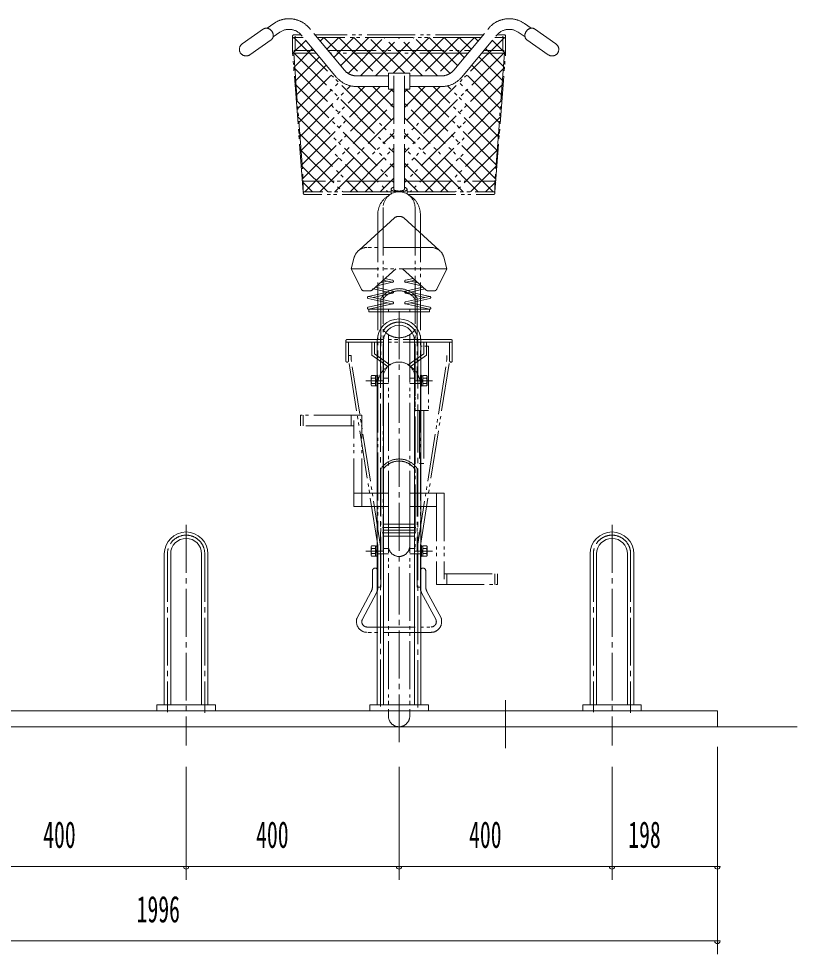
# Model space of a CAD drawing. Units: millimetres, scale not verified. Extents: x -5740 to 5740, y -4020 to 4020.
# Drawn here: x -4148 to -2685, y -453 to 1305 of the extents above; entities that cross this region are included whole.
import ezdxf
from ezdxf.enums import TextEntityAlignment as Align

# ---------------------------------------------------------------- set-up
doc = ezdxf.new("R2010")
doc.units = ezdxf.units.MM
doc.header["$LTSCALE"] = 10
doc.linetypes.add('CHAIN2', pattern=[12, 9, -1, 1, -1])
doc.linetypes.add('DOUBLE_CHAIN2', pattern=[12.8, 9, -1, 0.6, -0.6, 0.6, -1])
for name, color, linetype, lineweight in [('0-0_0', 2, 'DOUBLE_CHAIN2', 18), ('0-2_2_0_BOLD', 7, 'Continuous', 18), ('0-4_2_2_CENTER', 3, 'CHAIN2', 18), ('0-5_2_5_DIM', 3, 'Continuous', 18), ('0-6_2_6_HATCH', 6, 'Continuous', 18)]:
    doc.layers.add(name, color=color, linetype=linetype, lineweight=lineweight)
doc.styles.add('ＭＳ ゴシック', font='')
doc.styles.get('ＭＳ ゴシック').set_extended_font_data('MS Gothic')

# ---------------------------------------------------------------- blocks, each defined once
blk = doc.blocks.new('jrr')
at = {"layer": '0-6_2_6_HATCH', "linetype": 'DOUBLE_CHAIN2'}
for p, q in [((11352.23, 1859.01), (11364.96, 1867.88)), ((11848.29, 1859.01), (11835.55, 1867.88)), ((11345.7, 1857.51), (11305.61, 1829.6)), ((11363.65, 1842.6), (11376.39, 1851.46)), ((11415.99, 1846.73), (11402.76, 1846.73)), ((11482.34, 1767.3), (11416.56, 1846.07)), ((11497.69, 1780.12), (11431.91, 1858.89)), ((11758.45, 1846.73), (11442.07, 1846.73)), ((11702.82, 1780.12), (11768.6, 1858.89)), ((11718.17, 1767.3), (11783.95, 1846.07)), ((11797.76, 1846.73), (11784.52, 1846.73)), ((11836.86, 1842.6), (11824.12, 1851.46)), ((11854.81, 1857.51), (11894.9, 1829.6)), ((11319.9, 1809.09), (11359.98, 1836.99)), ((11400.26, 1814.39), (11400.26, 1844.23)), ((11400.26, 1839.72), (11402.27, 1841.73)), ((11400.29, 1811.47), (11424.9, 1836.08)), ((11402.27, 1841.73), (11590.26, 1653.74)), ((11420.18, 1841.73), (11402.76, 1841.73)), ((11405.26, 1844.23), (11405.26, 1816.89)), ((11754.27, 1841.73), (11446.24, 1841.73)), ((11451.97, 1834.87), (11458.83, 1841.73)), ((11458.83, 1841.73), (11531.22, 1769.34)), ((11477.71, 1804.04), (11515.4, 1841.73)), ((11490.58, 1788.63), (11543.69, 1841.73)), ((11504.41, 1774.17), (11571.97, 1841.73)), ((11515.4, 1841.73), (11582.79, 1774.34)), ((11527.87, 1769.34), (11600.26, 1841.73)), ((11611.07, 1774.34), (11543.69, 1841.73)), ((11556.16, 1769.34), (11628.54, 1841.73)), ((11644.36, 1769.34), (11571.97, 1841.73)), ((11672.64, 1769.34), (11600.26, 1841.73)), ((11656.82, 1841.73), (11610.26, 1795.16)), ((11685.11, 1841.73), (11617.72, 1774.34)), ((11696.1, 1774.17), (11628.54, 1841.73)), ((11709.93, 1788.63), (11656.82, 1841.73)), ((11741.68, 1841.73), (11669.29, 1769.34)), ((11722.8, 1804.04), (11685.11, 1841.73)), ((11748.54, 1834.87), (11741.68, 1841.73)), ((11800.22, 1811.47), (11775.61, 1836.08)), ((11797.76, 1841.73), (11780.33, 1841.73)), ((11795.26, 1844.23), (11795.26, 1816.89)), ((11800.26, 1814.39), (11800.26, 1844.23)), ((11880.61, 1809.09), (11840.53, 1836.99)), ((11400.26, 1815.46), (11590.26, 1625.46)), ((11420.26, 1551.59), (11400.26, 1811.89)), ((11445.1, 1811.89), (11400.26, 1811.89)), ((11402.31, 1785.2), (11437.77, 1820.67)), ((11402.47, 1811.89), (11420.26, 1571.75)), ((11402.76, 1816.89), (11440.92, 1816.89)), ((11466.98, 1816.89), (11733.53, 1816.89)), ((11729.36, 1811.89), (11471.16, 1811.89)), ((11800.26, 1815.46), (11610.26, 1625.45)), ((11800.26, 1811.89), (11755.41, 1811.89)), ((11759.59, 1816.89), (11797.76, 1816.89)), ((11798.2, 1785.2), (11762.74, 1820.67)), ((11798.05, 1811.89), (11780.26, 1571.75)), ((11780.26, 1551.59), (11800.26, 1811.89)), ((11404.32, 1758.94), (11450.64, 1805.25)), ((11589.44, 1774.34), (11610.26, 1795.16)), ((11796.19, 1758.94), (11749.87, 1805.25)), ((11402.31, 1785.11), (11590.26, 1597.17)), ((11406.34, 1732.67), (11463.51, 1789.84)), ((11798.2, 1785.11), (11610.26, 1597.17)), ((11794.17, 1732.67), (11737, 1789.84)), ((11408.36, 1706.4), (11476.39, 1774.43)), ((11410.38, 1680.14), (11490.08, 1759.83)), ((11520.72, 1769.34), (11580.26, 1769.34)), ((11580.26, 1774.34), (11580.26, 1744.34)), ((11590.26, 1769.34), (11590.26, 1556.4)), ((11610.26, 1769.34), (11610.26, 1556.4)), ((11679.79, 1769.34), (11620.26, 1769.34)), ((11790.13, 1680.14), (11710.43, 1759.83)), ((11792.15, 1706.4), (11724.13, 1774.43)), ((11404.67, 1754.47), (11590.26, 1568.89)), ((11412.4, 1653.87), (11509.21, 1750.69)), ((11414.42, 1627.6), (11536.16, 1749.34)), ((11416.43, 1601.34), (11564.44, 1749.34)), ((11418.45, 1575.07), (11587.72, 1744.34)), ((11520.72, 1749.34), (11580.26, 1749.34)), ((11522.93, 1749.34), (11590.26, 1682.02)), ((11551.22, 1749.34), (11590.26, 1710.31)), ((11557.92, 1714.55), (11587.72, 1744.34)), ((11579.5, 1749.34), (11580.26, 1748.59)), ((11580.26, 1744.34), (11590.26, 1744.34)), ((11584.5, 1744.34), (11590.26, 1738.59)), ((11795.84, 1754.47), (11610.26, 1568.89)), ((11677.58, 1749.34), (11610.26, 1682.02)), ((11649.29, 1749.34), (11610.26, 1710.31)), ((11616.01, 1744.34), (11610.26, 1738.59)), ((11642.59, 1714.55), (11612.79, 1744.34)), ((11782.06, 1575.07), (11612.79, 1744.34)), ((11679.79, 1749.34), (11620.26, 1749.34)), ((11621.01, 1749.34), (11620.26, 1748.59)), ((11784.08, 1601.34), (11636.07, 1749.34)), ((11786.1, 1627.6), (11664.36, 1749.34)), ((11788.11, 1653.87), (11691.3, 1750.69)), ((11407.02, 1723.84), (11579.27, 1551.59)), ((11793.49, 1723.84), (11621.25, 1551.59)), ((11423.26, 1551.59), (11590.26, 1718.59)), ((11777.26, 1551.59), (11610.26, 1718.59)), ((11409.38, 1693.2), (11550.98, 1551.59)), ((11451.54, 1551.59), (11590.26, 1690.31)), ((11748.97, 1551.59), (11610.26, 1690.31)), ((11791.14, 1693.2), (11649.53, 1551.59)), ((11411.73, 1662.56), (11522.7, 1551.59)), ((11479.82, 1551.59), (11590.26, 1662.02)), ((11720.69, 1551.59), (11610.26, 1662.02)), ((11788.78, 1662.56), (11677.81, 1551.59)), ((11414.08, 1631.92), (11494.41, 1551.59)), ((11508.11, 1551.59), (11590.26, 1633.74)), ((11692.4, 1551.59), (11610.26, 1633.74)), ((11786.43, 1631.92), (11706.1, 1551.59)), ((11416.44, 1601.28), (11466.13, 1551.59)), ((11536.39, 1551.59), (11590.26, 1605.45)), ((11664.12, 1551.59), (11610.26, 1605.45)), ((11784.07, 1601.28), (11734.38, 1551.59)), ((11418.79, 1570.64), (11437.84, 1551.59)), ((11590.26, 1571.75), (11420.26, 1571.75)), ((11420.26, 1571.75), (11420.26, 1551.59)), ((11564.68, 1551.59), (11590.26, 1577.17)), ((11635.83, 1551.59), (11610.26, 1577.17)), ((11610.26, 1571.75), (11780.26, 1571.75)), ((11781.72, 1570.64), (11762.67, 1551.59)), ((11780.26, 1571.75), (11780.26, 1551.59)), ((11585.26, 1551.59), (11420.26, 1551.59)), ((11585.26, 1556.4), (11585.26, 1547.78)), ((11615.26, 1556.4), (11615.26, 1547.78)), ((11615.26, 1551.59), (11780.26, 1551.59)), ((11583.36, 1546.59), (11422.76, 1546.59)), ((11617.15, 1546.59), (11777.76, 1546.59)), ((11570.26, 1521.8), (11570.26, 1196.6)), ((11630.26, 1521.8), (11630.26, 1140.72)), ((11591.42, 1502.64), (11525.08, 1441.92)), ((11560.26, 1509.49), (11560.26, 1239.25)), ((11675.43, 1441.92), (11609.09, 1502.64)), ((11640.26, 1509.49), (11640.26, 1239.25)), ((11660.26, 1447.05), (11540.26, 1447.05)), ((11690.26, 1407.05), (11684.38, 1428.63)), ((11529.54, 1368.39), (11510.26, 1407.05)), ((11549.5, 1366.9), (11594.04, 1407.05)), ((11651.01, 1366.9), (11606.47, 1407.05)), ((11555.7, 1372.49), (11588.19, 1365.17)), ((11588.19, 1381.54), (11558.25, 1374.79)), ((11564.32, 1380.26), (11578.65, 1383.49)), ((11570.05, 1385.43), (11587.31, 1381.54)), ((11588.19, 1385.44), (11573.69, 1388.71)), ((11612.32, 1385.44), (11626.82, 1388.71)), ((11612.32, 1381.54), (11642.26, 1374.79)), ((11644.82, 1372.49), (11612.32, 1365.17)), ((11630.46, 1385.43), (11613.2, 1381.54)), ((11636.19, 1380.26), (11621.86, 1383.49)), ((11546.15, 1365.62), (11534.01, 1365.62)), ((11578.65, 1363.22), (11542.75, 1355.13)), ((11543.19, 1355.04), (11588.19, 1344.9)), ((11551.86, 1353.09), (11588.19, 1361.27)), ((11587.31, 1361.27), (11552.06, 1369.21)), ((11648.65, 1353.09), (11612.32, 1361.27)), ((11657.32, 1355.04), (11612.32, 1344.9)), ((11613.2, 1361.27), (11648.45, 1369.21)), ((11621.86, 1363.22), (11657.76, 1355.13)), ((11654.36, 1365.62), (11666.5, 1365.62)), ((11587.32, 1341), (11542.31, 1351.13)), ((11542.31, 1334.77), (11578.65, 1342.95)), ((11588.19, 1341), (11543.19, 1330.87)), ((11566.26, 1351.56), (11566.26, 1196.6)), ((11612.32, 1341), (11657.32, 1330.87)), ((11613.19, 1341), (11658.2, 1351.13)), ((11658.2, 1334.77), (11621.86, 1342.95)), ((11634.26, 1351.56), (11634.26, 1196.6)), ((11543.19, 1325.82), (11600.26, 1325.82)), ((11580.26, 1325.82), (11580.26, 1330.82)), ((11600.26, 1330.82), (11657.32, 1330.82)), ((11657.32, 1325.82), (11600.26, 1325.82)), ((11620.26, 1325.82), (11620.26, 1330.82)), ((11657.32, 1330.82), (11657.32, 1325.82)), ((11500.26, 1271.4), (11500.26, 1233.9)), ((11697.76, 1273.9), (11502.76, 1273.9)), ((11697.76, 1268.9), (11502.76, 1268.9)), ((11505.26, 1268.9), (11505.26, 1233.9)), ((11580.26, 1283.19), (11580.26, 886.4)), ((11620.26, 1283.19), (11620.26, 886.4)), ((11651.51, 1268.9), (11651.51, 1244.65)), ((11695.26, 1268.9), (11695.26, 1233.9)), ((11700.26, 1271.4), (11700.26, 1233.9)), ((11630.26, 1257.68), (11630.26, 876.6)), ((11643.78, 1261.6), (11640.26, 1261.6)), ((11655.26, 1261.6), (11648.84, 1261.6)), ((11655.26, 1261.6), (11655.26, 1140.72)), ((11510.26, 1243.85), (11505.26, 1243.85)), ((11560.26, 887.1), (11505.26, 1236.4)), ((11510.26, 1243.85), (11510.26, 1236.79)), ((11566.26, 881.14), (11510.26, 1236.79)), ((11651.51, 1244.65), (11621.66, 1223.29)), ((11634.26, 881.14), (11690.26, 1236.79)), ((11640.26, 887.1), (11695.26, 1236.4)), ((11690.26, 1243.85), (11690.26, 1236.79)), ((11537.76, 1196.6), (11570.26, 1196.6)), ((11547.76, 1204.85), (11548.66, 1206.41)), ((11548.66, 1206.41), (11555.76, 1206.41)), ((11548.66, 1201.51), (11555.76, 1201.51)), ((11555.76, 1206.41), (11555.76, 1186.78)), ((11555.76, 1206), (11558.26, 1206)), ((11558.26, 1196.6), (11555.76, 1199.1)), ((11555.76, 1196.6), (11558.26, 1194.1)), ((11558.26, 1207.1), (11558.26, 1186.1)), ((11570.26, 1201.8), (11570.26, 876.6)), ((11580.26, 1201.6), (11570.26, 1201.6)), ((11630.26, 1201.6), (11620.26, 1201.6)), ((11662.76, 1196.6), (11630.26, 1196.6)), ((11640.26, 1207.1), (11640.26, 1186.1)), ((11642.26, 1207.1), (11640.26, 1207.1)), ((11642.26, 1207.1), (11642.26, 1186.1)), ((11644.76, 1206), (11642.26, 1206)), ((11642.26, 1196.6), (11644.76, 1199.1)), ((11644.76, 1196.6), (11642.26, 1194.1)), ((11644.76, 1206.41), (11644.76, 1186.78)), ((11651.85, 1201.51), (11644.76, 1201.51)), ((11652.76, 1204.85), (11652.76, 1188.35)), ((11548.66, 1191.69), (11555.76, 1191.69)), ((11555.76, 1187.2), (11558.26, 1187.2)), ((11558.26, 1186.1), (11560.26, 1186.1)), ((11580.26, 1191.6), (11560.26, 1191.6)), ((11560.26, 1189.49), (11560.26, 919.25)), ((11640.26, 1191.6), (11620.26, 1191.6)), ((11640.26, 1189.49), (11640.26, 919.25)), ((11642.26, 1186.1), (11640.26, 1186.1)), ((11644.76, 1187.2), (11642.26, 1187.2)), ((11651.85, 1191.69), (11644.76, 1191.69)), ((11651.85, 1186.78), (11644.76, 1186.78)), ((11652.76, 1188.35), (11651.85, 1186.78)), ((11530.26, 1131.74), (11415.26, 1131.74)), ((11420.26, 1111.74), (11420.26, 1131.74)), ((11510.26, 1111.74), (11510.26, 1131.74)), ((11530.26, 960.25), (11530.26, 1131.74)), ((11655.26, 1140.72), (11630.26, 1140.72)), ((11638.76, 1140.72), (11638.76, 1041.4)), ((11646.76, 1140.72), (11646.76, 1041.4)), ((11646.76, 1041.4), (11638.76, 1041.4)), ((11566.26, 1031.56), (11566.26, 876.6)), ((11634.26, 1031.56), (11634.26, 876.6)), ((11580.26, 985.25), (11515.26, 985.25)), ((11685.26, 985.25), (11620.26, 985.25)), ((11670.26, 985.25), (11670.26, 813.76)), ((11685.26, 985.25), (11685.26, 823.76)), ((11580.26, 963.19), (11580.26, 566.4)), ((11620.26, 963.19), (11620.26, 566.4)), ((11670.26, 960.25), (11620.26, 960.25)), ((11547.76, 884.85), (11548.66, 886.41)), ((11548.66, 886.41), (11555.76, 886.41)), ((11548.66, 881.51), (11555.76, 881.51)), ((11555.76, 886.41), (11555.76, 866.78)), ((11555.76, 886), (11558.26, 886)), ((11558.26, 876.6), (11555.76, 879.1)), ((11558.26, 887.1), (11558.26, 866.1)), ((11580.26, 881.6), (11570.26, 881.6)), ((11630.26, 881.6), (11620.26, 881.6)), ((11640.26, 887.1), (11640.26, 866.1)), ((11642.26, 887.1), (11640.26, 887.1)), ((11642.26, 887.1), (11642.26, 866.1)), ((11644.76, 886), (11642.26, 886)), ((11642.26, 876.6), (11644.76, 879.1)), ((11644.76, 886.41), (11644.76, 866.78)), ((11651.85, 881.51), (11644.76, 881.51)), ((11652.76, 884.85), (11652.76, 868.35)), ((11537.76, 876.6), (11570.26, 876.6)), ((11548.66, 871.69), (11555.76, 871.69)), ((11555.76, 876.6), (11558.26, 874.1)), ((11555.76, 867.2), (11558.26, 867.2)), ((11558.26, 866.1), (11560.26, 866.1)), ((11580.26, 871.6), (11560.26, 871.6)), ((11560.26, 871.6), (11560.26, 808.84)), ((11566.26, 871.6), (11566.26, 808.84)), ((11640.26, 871.6), (11620.26, 871.6)), ((11662.76, 876.6), (11630.26, 876.6)), ((11634.26, 871.6), (11634.26, 808.84)), ((11640.26, 871.6), (11640.26, 808.84)), ((11642.26, 866.1), (11640.26, 866.1)), ((11644.76, 876.6), (11642.26, 874.1)), ((11644.76, 867.2), (11642.26, 867.2)), ((11651.85, 871.69), (11644.76, 871.69)), ((11651.85, 866.78), (11644.76, 866.78)), ((11652.76, 868.35), (11651.85, 866.78)), ((11550.26, 839.5), (11550.26, 810.01)), ((11560.26, 839.5), (11560.26, 807.5)), ((11640.26, 839.5), (11640.26, 807.5)), ((11650.26, 839.5), (11650.26, 810.01)), ((11685.26, 833.76), (11785.26, 833.76)), ((11690.26, 833.76), (11690.26, 813.76)), ((11780.26, 833.76), (11780.26, 813.76)), ((11785.26, 833.76), (11785.26, 813.76)), ((11560.26, 808.84), (11566.26, 808.84)), ((11634.26, 808.84), (11640.26, 808.84)), ((11670.26, 813.76), (11785.26, 813.76)), ((11521.43, 751.04), (11547.9, 800.58)), ((11531.43, 748.54), (11557.9, 798.08)), ((11669.08, 748.54), (11642.61, 798.08)), ((11679.08, 751.04), (11652.61, 800.58)), ((11520.26, 743.83), (11520.26, 746.33)), ((11680.26, 743.83), (11680.26, 746.33)), ((11540.26, 733.83), (11660.26, 733.83)), ((11660.26, 723.83), (11540.26, 723.83))]:
    blk.add_line(p, q, dxfattribs=at)
for points in [[(11464.84, 1819.45), (11487.12, 1841.73), (11559.5, 1769.34)], [(11800.26, 1839.72), (11798.25, 1841.73), (11610.26, 1653.74)], [(11735.67, 1819.45), (11713.39, 1841.73), (11641.01, 1769.34)], [(11580.26, 1774.34), (11620.26, 1774.34), (11620.26, 1744.34), (11610.26, 1744.34)], [(11670.97, 1368.39), (11690.26, 1407.05), (11510.26, 1407.05), (11516.14, 1428.62)], [(11600.26, 1330.82), (11543.19, 1330.82), (11543.19, 1325.82)], [(11549.01, 1268.9), (11549.01, 1244.65), (11578.86, 1223.29)], [(11554.01, 1268.9), (11554.01, 1247.22), (11583.09, 1226.4)], [(11646.51, 1268.9), (11646.51, 1247.22), (11617.42, 1226.4)], [(11547.76, 1204.85), (11547.76, 1188.35), (11548.66, 1186.78), (11555.76, 1186.78)], [(11558.26, 1207.1), (11560.26, 1207.1), (11560.26, 1186.1)], [(11652.76, 1204.85), (11651.85, 1206.41), (11644.76, 1206.41)], [(11515.26, 1111.74), (11415.26, 1111.74), (11415.26, 1131.74)], [(11580.26, 960.25), (11515.26, 960.25), (11515.26, 1121.74)], [(11547.76, 884.85), (11547.76, 868.35), (11548.66, 866.78), (11555.76, 866.78)], [(11558.26, 887.1), (11560.26, 887.1), (11560.26, 866.1)], [(11652.76, 884.85), (11651.85, 886.41), (11644.76, 886.41)]]:
    blk.add_lwpolyline(points, dxfattribs=at)
for centre, radius, start, end in [((11393.53, 1826.84), 50, 39.86438, 124.84761), ((11806.98, 1826.84), 50, 55.15239, 140.13562), ((11393.53, 1826.84), 30, 39.86449, 124.84761), ((11402.76, 1844.23), 2.5, 90, 180), ((11806.98, 1826.84), 30, 55.15239, 140.13551), ((11797.76, 1844.23), 2.5, 0, 90), ((11312.76, 1819.34), 12.5, 124.84708, 304.84773), ((11887.76, 1819.34), 12.5, 235.15227, 55.15292), ((11402.76, 1814.39), 2.5, 180, 270), ((11797.76, 1814.39), 2.5, 270, 0), ((11520.72, 1799.34), 30, 219.86449, 270), ((11679.79, 1799.34), 30, 270, 320.13551), ((11520.72, 1799.34), 50, 219.86438, 270), ((11679.79, 1799.34), 50, 270, 320.13562), ((11422.76, 1549.09), 2.5, 90, 270), ((11600.26, 1521.8), 30, 0.00034, 179.99966), ((11777.76, 1549.09), 2.5, 270, 90), ((11600.26, 1509.49), 40, 120.12849, 180), ((11600.26, 1509.49), 40, 0, 59.87151), ((11540.26, 1422.05), 25, 90, 164.75688), ((11660.26, 1422.05), 25, 15.24312, 90), ((11587.75, 1383.49), 2, 257.31407, 77.31406), ((11612.76, 1383.49), 2, 102.68381, 282.68593), ((11534.01, 1370.62), 5, 206.50497, 270), ((11542.75, 1353.08), 2, 77.31406, 257.31406), ((11546.15, 1370.62), 5, 270, 353.12169), ((11600.26, 1328.54), 41.06, 34.1051, 145.89534), ((11600.26, 1328.54), 37.06, 35.95757, 144.04259), ((11587.75, 1363.22), 2, 257.31407, 77.31406), ((11612.76, 1363.22), 2, 102.68381, 282.68593), ((11654.36, 1370.62), 5, 227.97165, 270), ((11657.76, 1353.08), 2, 282.68381, 102.68594), ((11666.5, 1370.62), 5, 270, 333.49503), ((11587.75, 1342.95), 2, 257.31407, 77.31406), ((11612.76, 1342.95), 2, 102.68381, 282.68593), ((11542.75, 1332.82), 2, 102.69742, 282.69742), ((11657.76, 1332.82), 2, 257.30045, 77.30258), ((11600.26, 1315.11), 37.67, 217.21396, 322.78557), ((11502.76, 1271.4), 2.5, 90, 270), ((11697.76, 1271.4), 2.5, 270, 90), ((11502.76, 1233.9), 2.5, 180, 0), ((11600.26, 1201.8), 30, 0.00034, 179.99966), ((11697.76, 1233.9), 2.5, 180, 0), ((11600.26, 1189.49), 40, 120.12849, 180), ((11600.26, 1189.49), 40, 0, 59.87151), ((11551.54, 1203.96), 3.78, 180, 220.42831), ((11561.54, 1196.6), 13.78, 159.1357, 200.8643), ((11648.97, 1203.96), 3.78, 319.57169, 0), ((11638.98, 1196.6), 13.78, 339.1357, 20.8643), ((11551.54, 1189.24), 3.78, 139.56885, 180), ((11648.97, 1189.24), 3.78, 0, 40.43115), ((11600.26, 1008.54), 41.06, 34.1051, 145.89534), ((11600.26, 1008.54), 37.06, 35.95757, 144.04259), ((11551.54, 883.96), 3.78, 180, 220.42831), ((11561.54, 876.6), 13.78, 159.1357, 200.8643), ((11600.26, 886.4), 20, 180, 0), ((11648.97, 883.96), 3.78, 319.57169, 0), ((11638.98, 876.6), 13.78, 339.1357, 20.8643), ((11551.54, 869.24), 3.78, 139.56885, 180), ((11648.97, 869.24), 3.78, 0, 40.43115), ((11555.26, 839.5), 5, 0, 180), ((11645.26, 839.5), 5, 0, 180), ((11530.26, 810.01), 20, 331.89134, 360), ((11670.26, 810.01), 20, 180, 208.10866), ((11540.26, 807.5), 20, 331.89134, 0), ((11660.26, 807.5), 20, 180, 208.10866), ((11530.26, 746.33), 10, 151.89134, 180), ((11540.26, 743.83), 20, 180, 270), ((11540.26, 743.83), 10, 151.89134, 180), ((11540.26, 743.83), 10, 180, 270), ((11660.26, 743.83), 20, 270, 0), ((11660.26, 743.83), 10, 270, 0), ((11660.26, 743.83), 10, 0, 28.10866), ((11670.26, 746.33), 10, 0, 28.10866), ((11600.26, 566.4), 20, 180, 0)]:
    blk.add_arc(centre, radius, start, end, dxfattribs=at)
for centre, major_axis, ratio, start_param, end_param in [((11352.84, 1847.25), (7.14, -10.26), 0.8285, 0.0000072, 3.141586), ((11847.67, 1847.25), (-7.14, -10.26), 0.8285, 3.1415993, 6.2831781), ((11600.26, 1556.4), (15, 0), 0.3389, 2.3005264, 3.1415927), ((11600.26, 1556.4), (-15, 0), 0.3389, 6.2831853, 9.424778), ((11600.26, 1556.4), (-10, 0), 0.3389, 6.2831853, 9.424778), ((11600.26, 1556.4), (15, 0), 0.3389, 6.2831853, 7.1242515), ((11600.26, 1500.3), (-10, 0), 0.5, 3.6282885, 5.7964498)]:
    blk.add_ellipse(centre, major_axis=major_axis, ratio=ratio, start_param=start_param, end_param=end_param, dxfattribs=at)

msp = doc.modelspace()

# ---------------------------------------------------------------- linework, layer by layer
at = {"layer": '0-2_2_0_BOLD'}
for p, q in [((-3474.27, 699.55), (-3474.27, 15.69)), ((-3462.27, 700.78), (-3462.27, 15.69)), ((-3404.27, 700.78), (-3404.27, 15.69)), ((-3392.27, 699.55), (-3392.27, 15.69)), ((-3462.27, 354.59), (-3404.27, 354.59)), ((-3462.27, 343.82), (-3404.27, 343.82)), ((-3462.27, 332.39), (-3404.27, 332.39)), ((-3874.27, 299.19), (-3874.27, 15.69)), ((-3862.27, 299.19), (-3862.27, 15.69)), ((-3804.27, 299.19), (-3804.27, 15.69)), ((-3792.27, 299.19), (-3792.27, 15.69)), ((-3074.27, 299.19), (-3074.27, 15.69)), ((-3062.27, 299.19), (-3062.27, 15.69)), ((-3004.27, 299.19), (-3004.27, 15.69)), ((-2992.27, 299.19), (-2992.27, 15.69)), ((-2835.27, 4.19), (-4831.27, 4.19)), ((-3778.27, 15.69), (-3778.27, 4.19)), ((-3378.27, 15.69), (-3378.27, 4.19)), ((-3088.27, 15.69), (-3088.27, 4.19)), ((-2978.27, 15.69), (-3088.27, 15.69)), ((-2978.27, 15.69), (-2978.27, 4.19)), ((-2835.27, -25.81), (-2835.27, 4.19)), ((-4981.27, -25.81), (-2685.27, -25.81))]:
    msp.add_line(p, q, dxfattribs=at)
for points in [[(-3778.27, 15.69), (-3888.27, 15.69), (-3888.27, 4.19)], [(-3378.27, 15.69), (-3488.27, 15.69), (-3488.27, 4.19)]]:
    msp.add_lwpolyline(points, dxfattribs=at)
for centre, radius in [((-3433.27, 699.55), 41), ((-3433.27, 699.55), 29), ((-3833.27, 299.19), 41), ((-3033.27, 299.19), 41), ((-3833.27, 299.19), 29), ((-3033.27, 299.19), 29)]:
    msp.add_arc(centre, radius, 0, 180, dxfattribs=at)
at = {"layer": '0-4_2_2_CENTER'}
for p, q in [((-3433.27, 755.01), (-3433.27, -61)), ((-3468.27, 700.78), (-3468.27, 12.41)), ((-3398.27, 699.55), (-3398.27, 10.19)), ((-3833.27, 353.43), (-3833.27, -61)), ((-3033.27, 353.43), (-3033.27, -61)), ((-3401.47, 338.41), (-3465.17, 338.69)), ((-3401.47, 348.59), (-3464.67, 348.59)), ((-3868.27, 299.19), (-3868.27, 1.39)), ((-3798.27, 299.19), (-3798.27, 0.69)), ((-3068.27, 299.19), (-3068.27, 1.39)), ((-2998.27, 299.19), (-2998.27, 0.69)), ((-3233.27, 24.19), (-3233.27, -75.81))]:
    msp.add_line(p, q, dxfattribs=at)
for centre in [(-3433.27, 699.55), (-3833.27, 299.19), (-3033.27, 299.19)]:
    msp.add_arc(centre, 35, 0, 180, dxfattribs=at)
at = {"layer": '0-5_2_5_DIM'}
for p, q in [((-2835.27, -63.31), (-2835.27, -453.31)), ((-3833.27, -100.81), (-3833.27, -313.31)), ((-3433.27, -100.81), (-3433.27, -313.31)), ((-3033.27, -100.81), (-3033.27, -313.31)), ((-4831.27, -288.31), (-2835.27, -288.31)), ((-3828.27, -288.31), (-3838.27, -288.31)), ((-3428.27, -288.31), (-3438.27, -288.31)), ((-3028.27, -288.31), (-3038.27, -288.31)), ((-2830.27, -288.31), (-2840.27, -288.31)), ((-4831.27, -428.31), (-2835.27, -428.31)), ((-2830.27, -428.31), (-2840.27, -428.31))]:
    msp.add_line(p, q, dxfattribs=at)
for centre in [(-3833.27, -288.31), (-3433.27, -288.31), (-3033.27, -288.31), (-2835.27, -288.31), (-2835.27, -428.31)]:
    msp.add_arc(centre, 5, 180, 0, dxfattribs=at)

# ---------------------------------------------------------------- block references
at = {"layer": '0-0_0'}
msp.add_blockref('jrr', (-15033.52, -572.21), dxfattribs=at)

# ---------------------------------------------------------------- texts
at = {"layer": '0-5_2_5_DIM', "color": 7, "style": 'ＭＳ ゴシック', "width": 0.6}
for s, p in [('400', (-4101.77, -268.31)), ('400', (-3701.77, -268.31)), ('400', (-3301.77, -268.31)), ('198', (-3002.77, -268.31)), ('1996', (-3926.27, -408.31))]:
    msp.add_text(s, height=49.85, dxfattribs=at).set_placement(p, align=Align.BOTTOM_LEFT)

doc.saveas('drawing.dxf')
